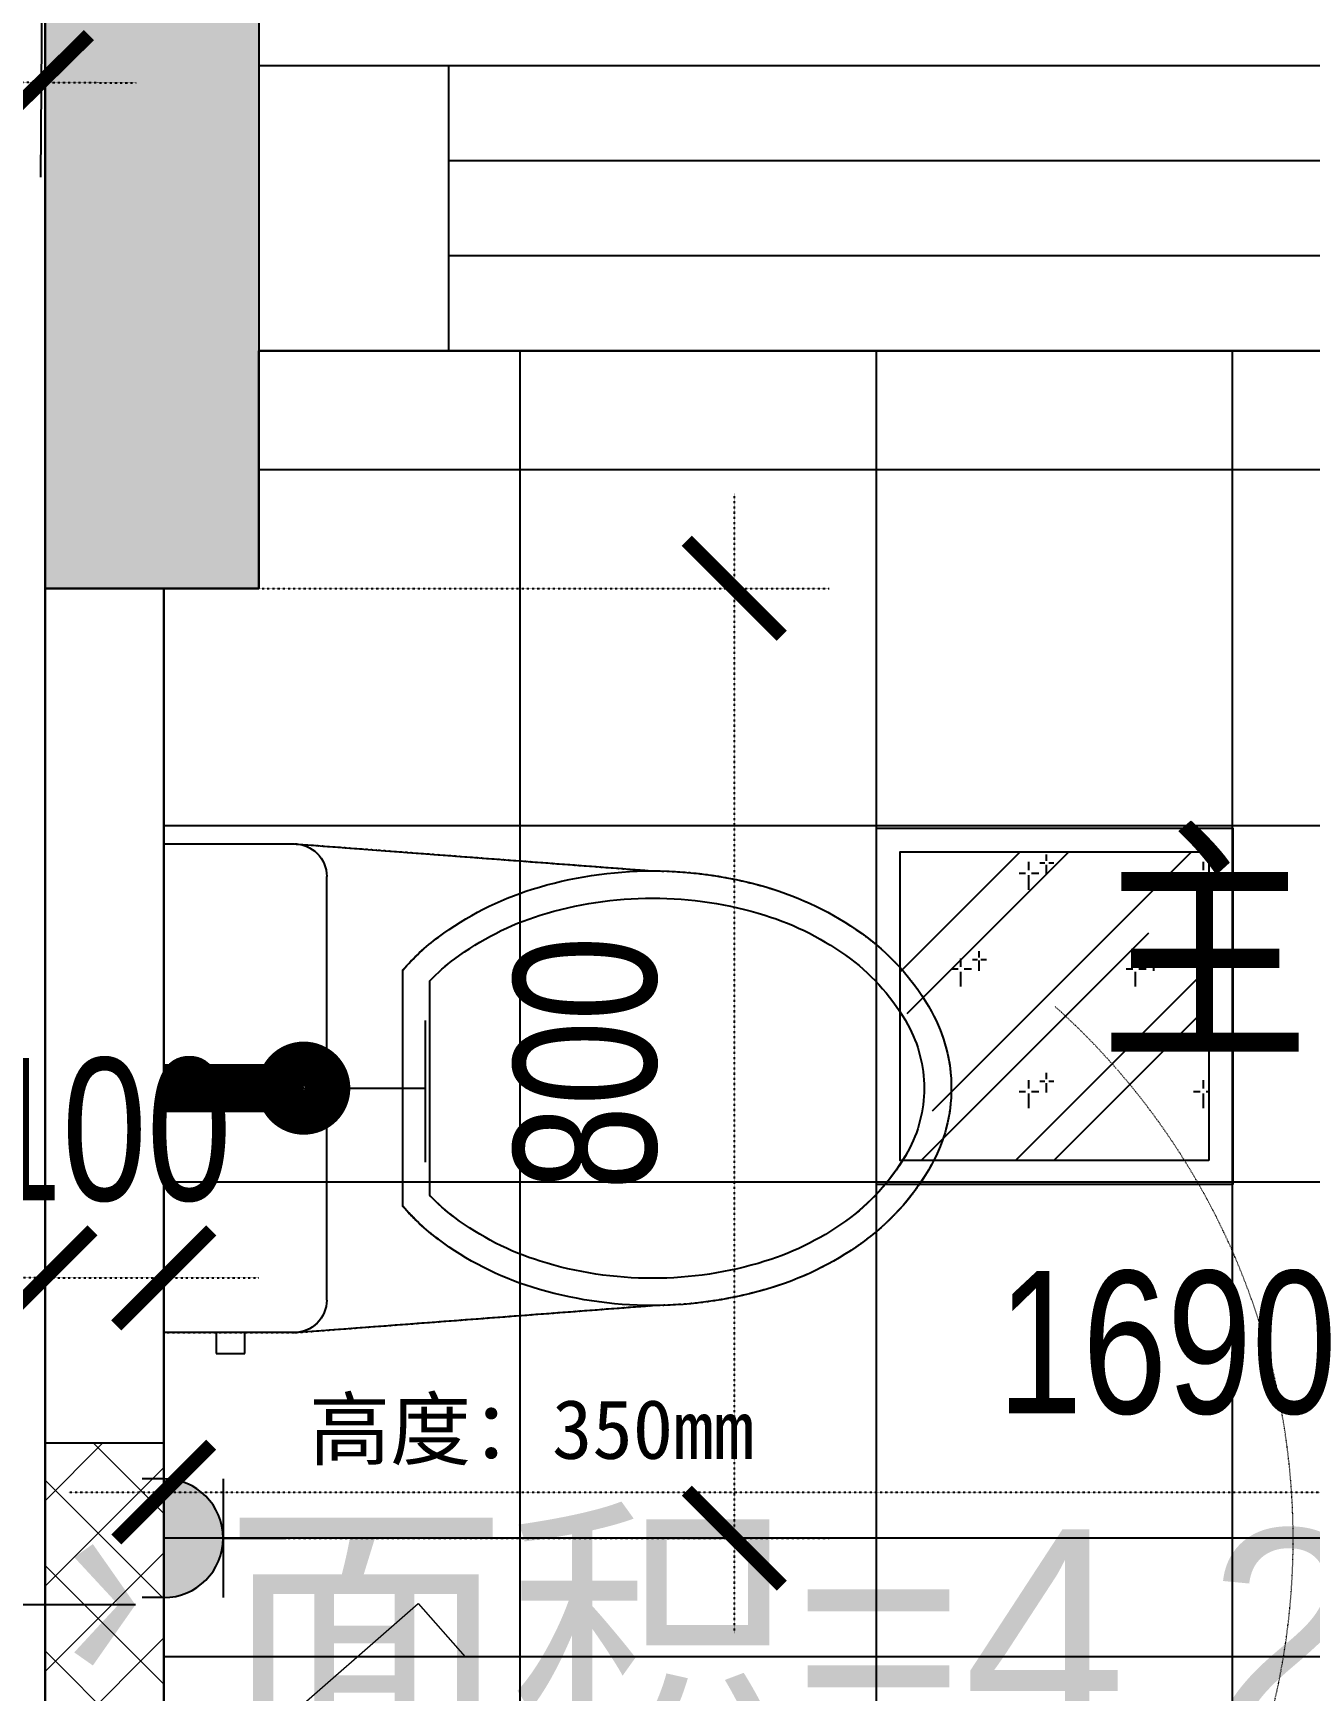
# Model space of a CAD drawing. Header units: millimetres. Extents: x -23568 to 99064, y -162914 to -58422.
# Drawn here: x 30837 to 31913, y -153875 to -152479 of the extents above; entities that cross this region are included whole.
import ezdxf

# ---------------------------------------------------------------- set-up
doc = ezdxf.new("R2010")
doc.units = ezdxf.units.MM
doc.header["$LTSCALE"] = 0.01
doc.linetypes.add('ACAD_ISO03W100', pattern=[30, 12, -18])
for name, color, linetype in [('09-天花灯具', 53, 'Continuous'), ('FC-【地面材质】', 250, 'Continuous'), ('FF-FURN【平面家具】', 51, 'Continuous'), ('FF-TEXT【平面文字】', 50, 'Continuous'), ('layer 1', 7, 'Continuous'), ('LG-【灯具】', 22, 'Continuous'), ('M-【门】', 63, 'Continuous'), ('RC-Dim【灯具尺寸】', 2, 'Continuous'), ('RC-FIN【天花造型】', 30, 'Continuous'), ('X▲【插座定位】', 30, 'Continuous'), ('布局图框', 1, 'Continuous'), ('水路图', 126, 'Continuous'), ('给排水', 251, 'Continuous')]:
    doc.layers.add(name, color=color, linetype=linetype)
for name, color, linetype, lineweight in [('FF-Dim【平面家具尺】', 44, 'Continuous', 0), ('Q◆【 新建墙体填充】', 51, 'Continuous', 0), ('RC-Dim【天花尺寸】', 44, 'Continuous', 0), ('X▲【平面开关】', 31, 'Continuous', 0)]:
    doc.layers.add(name, color=color, linetype=linetype, lineweight=lineweight)
doc.styles.add('-宋体', font='simfang.ttf', dxfattribs={"width": 0.8})
doc.styles.add('DIM_FONT', font='SIMPLEX.shx', dxfattribs={"width": 0.8})
doc.styles.get("Standard").update_dxf_attribs({"font": 'arial.ttf'})
doc.styles.add('宋体', font='')
doc.styles.add('尺寸', font='')
doc.styles.add('英文字体', font='stylu.ttf', dxfattribs={"width": 0.8})
doc.styles.get('宋体').set_extended_font_data('SimSun')
doc.styles.get('尺寸').set_extended_font_data('SimSun')
doc.dimstyles.new('t-60', dxfattribs={"dimscale": 80, "dimtxt": 2.3, "dimasz": 1, "dimexe": 1, "dimexo": 1, "dimgap": 0.5, "dimtad": 0, "dimdec": 0, "dimrnd": 5, "dimzin": 0, "dimdsep": 46, "dimtxsty": '英文字体', "dimblk": 'ARCHTICK', "dimcen": 0.09, "dimdle": 1, "dimclrd": 8, "dimclre": 8, "dimclrt": 2, "dimadec": 0, "dimazin": 0, "dimtfac": 1, "dimtdec": 0, "dimtix": 1, "dimtmove": 2, "dimatfit": 2, "dimldrblk": 'DOT', "dimfxl": 0, "dimtvp": 1, "dimtolj": 1, "dimtzin": 0, "dimarcsym": 0})
doc.dimstyles.new('尺寸标注1：60', dxfattribs={"dimscale": 60, "dimtxt": 2, "dimasz": 1, "dimexe": 2, "dimexo": 2, "dimgap": 0.6, "dimtad": 1, "dimdec": 0, "dimdsep": 46, "dimtxsty": '宋体', "dimblk": 'WS-cj', "dimcen": 1, "dimclrd": 44, "dimclre": 44, "dimclrt": 2, "dimadec": 0, "dimazin": 2, "dimtfac": 1, "dimtdec": 4, "dimtix": 1, "dimtmove": 2, "dimatfit": 3, "dimldrblk": 'CCD_Leader_Arrow', "dimfxl": 0, "dimtolj": 1, "dimarcsym": 0})
pattern_1 = [(0, (30947.48, -155246.16), (0, 300), []), (90, (30947.48, -155246.16), (-300, 2e-14), [])]

# ---------------------------------------------------------------- blocks, each defined once
blk = doc.blocks.new('A$C22154822')
at = {"color": 4, "linetype": 'ByBlock'}
for p, q in [((17.6, 553.5), (17.6, 663.3)), ((17.6, 663.3), (429.3, 663.3)), ((429.3, 663.3), (429.3, 553.5)), ((0, 619.2), (0, 595.1)), ((18, 619.2), (0, 619.2)), ((0, 595.1), (18, 595.1)), ((17.6, 553.5), (22.2, 492.9)), ((429.3, 553.5), (424, 483.9)), ((45, 526.1), (401.8, 526.1)), ((22.2, 492.9), (40.4, 251.6)), ((424, 483.9), (406.4, 251.6))]:
    blk.add_line(p, q, dxfattribs=at)
at = {"color": 8}
for p, q in [((124, 462), (322.8, 462)), ((132.9, 439.2), (313.9, 439.2))]:
    blk.add_line(p, q, dxfattribs=at)
at = {"color": 4, "linetype": 'ByBlock', "extrusion": (0, 0, -1)}
for centre, major_axis, start_param, end_param in [((45, 553.5), (-27.4, 0.2), 4.706406, 6.277203), ((401.8, 553.5), (27.4, 0.2), 0.005983, 1.576779), ((382.3, 251.6), (-341.9, 2.5), -0.308477, -0.007269), ((64.5, 251.6), (-341.9, 3.3), 3.131975, 3.433183), ((304.3, 227.4), (-260.2, 4.9), -0.662429, -0.320136), ((142.5, 227.4), (-260.1, 6), 3.419823, 3.762116), ((254.8, 190.3), (-198.3, 3), -1.081292, -0.658592), ((192, 190.3), (198.3, 3), 0.65867, 1.081369), ((223.4, 133.4), (133.4, 0.4), 1.573509, 2.078105), ((223.4, 133.4), (133.4, 0.1), 1.066958, 1.571554)]:
    blk.add_ellipse(centre, major_axis=major_axis, ratio=1, start_param=start_param, end_param=end_param, dxfattribs=at)
at = {"color": 8, "extrusion": (0, 0, -1)}
for centre, major_axis, start_param, end_param in [((254.8, 312.9), (198.1, 10.7), 3.839079, 4.046066), ((192, 312.9), (197.2, 21.7), -0.74098, -0.533994), ((254.8, 312.9), (-174.3, 20.3), 0.527456, 0.686642), ((192, 312.9), (-124.1, 124.1), 1.553507, 1.712693), ((304.3, 275.8), (260.2, 4.9), 3.461724, 3.804017), ((142.5, 275.8), (260.2, 2), -0.635748, -0.293455), ((304.3, 275.8), (237.2, 6.3), 3.469528, 3.811821), ((142.5, 275.8), (237.3, 1.1), -0.638722, -0.296429), ((382.3, 251.6), (341.9, 2.6), 3.149227, 3.450435), ((64.5, 251.6), (-341.9, 2.5), 2.832944, 3.134152), ((382.3, 251.6), (-319, 1.8), -0.005784, 0.295424), ((64.5, 251.6), (319, 1.9), -0.295265, 0.005943), ((382.3, 251.6), (-319, 4.5), -0.315162, -0.013954), ((64.5, 251.6), (-319, 1.8), 3.13598, 3.437188), ((304.3, 227.4), (-237.3, 5.6), -0.66714, -0.324846), ((142.5, 227.4), (-237.3, 1.4), 3.436732, 3.779025), ((254.8, 190.3), (-175.4, 3.3), -1.085202, -0.662502), ((192, 190.3), (175.5, 2.4), 0.657115, 1.079815), ((223.4, 133.4), (-110.5, 0.5), 4.707837, 5.212433), ((223.4, 133.4), (110.5, 0.5), 1.070753, 1.575349)]:
    blk.add_ellipse(centre, major_axis=major_axis, ratio=1, start_param=start_param, end_param=end_param, dxfattribs=at)
at = {"color": 4, "linetype": 'ByBlock', "style": 'DIM_FONT', "width": 0.8, "flags": 9}
for tag in ['XSIZE', 'YSIZE']:
    blk.add_attdef(tag, (17.6, 663.3), '', height=0.457, dxfattribs=at)
blk = doc.blocks.new('_ArchTick')
at = {"color": 0, "linetype": 'ByBlock', "const_width": 0.15}
blk.add_lwpolyline([(-0.5, -0.5), (0.5, 0.5)], dxfattribs=at)
blk = doc.blocks.new('*D549')
at = {"layer": 'Defpoints', "color": 0, "transparency": 16777216}
for p in [(30847.5, -153666.2), (30620.8, -153946.2), (30847.5, -153946.2)]:
    blk.add_point(p, dxfattribs=at)
at = {"layer": 'Q◆【 新建墙体填充】', "color": 8, "linetype": 'ACAD_ISO03W100', "lineweight": -2, "transparency": 16777216}
for p, q in [((30620.8, -153666.2), (30620.8, -153586.2)), ((30620.8, -153666.2), (30620.8, -153946.2)), ((30620.8, -153946.2), (30620.8, -154026.2))]:
    blk.add_line(p, q, dxfattribs=at)
at = {"layer": 'Q◆【 新建墙体填充】', "color": 8, "lineweight": -2, "transparency": 16777216}
for p, q in [((30767.5, -153666.2), (30540.8, -153666.2)), ((30767.5, -153946.2), (30540.8, -153946.2))]:
    blk.add_line(p, q, dxfattribs=at)
at = {"layer": 'Q◆【 新建墙体填充】', "color": 8, "lineweight": -2, "transparency": 16777216, "xscale": 80, "yscale": 80, "zscale": 80}
for p, rotation in [((30620.8, -153666.2), 270), ((30620.8, -153946.2), 90)]:
    blk.add_blockref('_ArchTick', p, dxfattribs=dict(at, rotation=rotation))
at = {"layer": 'Q◆【 新建墙体填充】', "color": 2, "transparency": 16777216, "insert": (30495.8, -153806.2), "char_height": 120, "attachment_point": 5, "rotation": 90, "style": '英文字体'}
blk.add_mtext('\\A1;280', dxfattribs=at)
blk = doc.blocks.new('_DOT')
at = {"color": 0, "linetype": 'ByBlock'}
blk.add_line((-0.5, 0), (-1, 0), dxfattribs=at)
at = {"color": 0, "linetype": 'ByBlock', "const_width": 0.5}
blk.add_lwpolyline([(-0.25, 0, 1), (0.25, 0, 1)], format="xyb", close=True, dxfattribs=at)
blk = doc.blocks.new('*D551')
at = {"layer": 'Defpoints', "color": 0, "transparency": 16777216}
for p in [(30620.8, -152946.2), (30847.5, -152946.2), (30847.5, -153666.2)]:
    blk.add_point(p, dxfattribs=at)
at = {"layer": 'Q◆【 新建墙体填充】', "color": 8, "linetype": 'ACAD_ISO03W100', "lineweight": -2, "transparency": 16777216}
blk.add_line((30620.8, -153746.2), (30620.8, -152866.2), dxfattribs=at)
at = {"layer": 'Q◆【 新建墙体填充】', "color": 8, "lineweight": -2, "transparency": 16777216}
for p, q in [((30767.5, -152946.2), (30540.8, -152946.2)), ((30767.5, -153666.2), (30540.8, -153666.2))]:
    blk.add_line(p, q, dxfattribs=at)
at = {"layer": 'Q◆【 新建墙体填充】', "color": 8, "lineweight": -2, "transparency": 16777216, "xscale": 80, "yscale": 80, "zscale": 80}
for p, rotation in [((30620.8, -152946.2), 90), ((30620.8, -153666.2), 270)]:
    blk.add_blockref('_ArchTick', p, dxfattribs=dict(at, rotation=rotation))
at = {"layer": 'Q◆【 新建墙体填充】', "color": 2, "transparency": 16777216, "insert": (30491.3, -153306.2), "char_height": 120, "attachment_point": 5, "rotation": 90, "style": '英文字体'}
blk.add_mtext('\\A1;720', dxfattribs=at)
blk = doc.blocks.new('*D552')
at = {"layer": 'Defpoints', "color": 0, "transparency": 16777216}
for p in [(30947.5, -153526.9), (30847.5, -153666.2), (30947.5, -153666.2)]:
    blk.add_point(p, dxfattribs=at)
at = {"layer": 'Q◆【 新建墙体填充】', "color": 8, "lineweight": -2, "transparency": 16777216}
for p, q in [((30847.5, -153586.2), (30847.5, -153446.9)), ((30947.5, -153586.2), (30947.5, -153446.9))]:
    blk.add_line(p, q, dxfattribs=at)
at = {"layer": 'Q◆【 新建墙体填充】', "color": 8, "linetype": 'ACAD_ISO03W100', "lineweight": -2, "transparency": 16777216}
for p, q in [((30847.5, -153526.9), (30767.5, -153526.9)), ((30847.5, -153526.9), (30947.5, -153526.9)), ((30947.5, -153526.9), (31027.5, -153526.9))]:
    blk.add_line(p, q, dxfattribs=at)
at = {"layer": 'Q◆【 新建墙体填充】', "color": 8, "lineweight": -2, "transparency": 16777216, "xscale": 80, "yscale": 80, "zscale": 80}
blk.add_blockref('_ArchTick', (30847.5, -153526.9), dxfattribs=at)
at = {"layer": 'Q◆【 新建墙体填充】', "color": 8, "lineweight": -2, "transparency": 16777216, "xscale": 80, "yscale": 80, "zscale": 80, "rotation": 180}
blk.add_blockref('_ArchTick', (30947.5, -153526.9), dxfattribs=at)
at = {"layer": 'Q◆【 新建墙体填充】', "color": 2, "transparency": 16777216, "insert": (30897.5, -153402.6), "char_height": 120, "attachment_point": 5, "style": '英文字体'}
blk.add_mtext('\\A1;100', dxfattribs=at)
blk = doc.blocks.new('CCD_Leader_Arrow')
at = {"color": 50, "linetype": 'ByBlock'}
blk.add_line((0, 0), (-1, 0), dxfattribs=at)
for points in [[(-0.859, 0.668), (-0.597, 0.852), (-0.24, 0), (0, 0)], [(-0.859, -0.668), (-0.597, -0.852), (-0.24, 0), (0, 0)]]:
    blk.add_solid(points, dxfattribs=at)
blk = doc.blocks.new('WS-cj')
blk.add_hatch(color=2).paths.add_polyline_path([(0.588, 0.818), (-0.818, -0.588), (-0.588, -0.818), (0.818, 0.588)])
at = {"color": 2, "linetype": 'ByBlock', "lineweight": 0}
for p, q in [((-1.1, 0), (0, 0)), ((0, 0), (1.1, 0))]:
    blk.add_line(p, q, dxfattribs=at)
at = {"color": 2}
blk.add_lwpolyline([(0.588, 0.818), (-0.818, -0.588), (-0.588, -0.818), (0.818, 0.588)], close=True, dxfattribs=at)
blk = doc.blocks.new('*D599')
at = {"layer": 'Defpoints', "color": 0, "transparency": 16777216}
for p in [(32637.5, -153707.4), (30947.5, -153846.2), (32637.5, -153846.2)]:
    blk.add_point(p, dxfattribs=at)
at = {"layer": 'FF-Dim【平面家具尺】', "color": 8, "lineweight": -2, "transparency": 16777216}
for p, q in [((30947.5, -153766.2), (30947.5, -153627.4)), ((32637.5, -153766.2), (32637.5, -153627.4))]:
    blk.add_line(p, q, dxfattribs=at)
at = {"layer": 'FF-Dim【平面家具尺】', "color": 8, "linetype": 'ACAD_ISO03W100', "lineweight": -2, "transparency": 16777216}
blk.add_line((30867.5, -153707.4), (32717.5, -153707.4), dxfattribs=at)
at = {"layer": 'FF-Dim【平面家具尺】', "color": 8, "lineweight": -2, "transparency": 16777216, "xscale": 80, "yscale": 80, "zscale": 80, "rotation": 180}
blk.add_blockref('_ArchTick', (30947.5, -153707.4), dxfattribs=at)
at = {"layer": 'FF-Dim【平面家具尺】', "color": 8, "lineweight": -2, "transparency": 16777216, "xscale": 80, "yscale": 80, "zscale": 80}
blk.add_blockref('_ArchTick', (32637.5, -153707.4), dxfattribs=at)
at = {"layer": 'FF-Dim【平面家具尺】', "color": 2, "transparency": 16777216, "insert": (31792.5, -153582), "char_height": 120, "attachment_point": 5, "style": '英文字体'}
blk.add_mtext('\\A1;1690', dxfattribs=at)
blk = doc.blocks.new('ADFADAW')
at = {"layer": 'Defpoints'}
h = blk.add_hatch(color=251, dxfattribs=at)
h.dxf.hatch_style = 1
h.paths.add_polyline_path([(22067.5, -166462.6), (21407.5, -166462.6), (21407.5, -171702.6), (21627.5, -171702.6), (21697.5, -171702.6), (21697.5, -167912.6), (22067.5, -167912.6)])
h.paths.add_polyline_path([(27427.5, -167912.6), (27687.5, -167912.6), (27687.5, -170562.6), (28037.5, -170562.6), (28037.5, -167312.6), (28037.5, -166702.6), (27427.5, -166702.6)])
h.paths.add_polyline_path([(30847.5, -167312.6), (30847.5, -169162.6), (31027.5, -169162.6), (31027.5, -166462.6), (30447.5, -166462.6), (30447.5, -166702.6), (30447.5, -167312.6)])
h.paths.add_polyline_path([(32877.5, -171702.6), (32877.5, -168722.6), (32477.5, -168722.6), (32477.5, -168962.6), (32637.5, -168962.6), (32637.5, -171462.6), (29557.5, -171462.6), (29557.5, -174282.6), (29797.5, -174282.6), (29797.5, -171702.6)])
h.paths.add_polyline_path([(28037.5, -172742.6), (27687.5, -172742.6), (27687.5, -175132.6), (28037.5, -175132.6)])
h.paths.add_polyline_path([(19547.5, -175182.6), (20787.5, -175182.6), (20787.5, -174942.6), (19787.5, -174942.6), (19787.5, -171702.6), (19787.5, -171462.6), (19547.5, -171462.6)])
at = {"layer": 'Defpoints', "color": 251}
for p, q in [((31027.5, -166462.6), (31027.5, -169162.6)), ((30847.5, -169162.6), (30847.5, -167312.6)), ((31187.5, -168722.6), (31027.5, -168722.6)), ((32477.5, -168722.6), (31187.5, -168722.6)), ((31187.5, -168962.6), (31187.5, -168722.6)), ((32477.5, -168802.6), (31187.5, -168802.6)), ((32477.5, -168882.6), (31187.5, -168882.6)), ((31187.5, -168962.6), (31027.5, -168962.6)), ((32477.5, -168962.6), (31187.5, -168962.6)), ((31027.5, -169162.6), (30847.5, -169162.6)), ((30847.5, -169162.6), (30947.5, -169162.6)), ((30847.5, -170162.6), (30847.5, -169162.6)), ((30947.5, -169162.6), (30947.5, -170162.6)), ((31148.8, -169683), (31148.8, -169484.2)), ((31171.6, -169674.1), (31171.6, -169493.1)), ((30947.5, -169882.6), (30847.5, -169882.6)), ((32637.5, -170062.6), (30947.5, -170062.6))]:
    blk.add_line(p, q, dxfattribs=at)
at = {"layer": 'Defpoints', "color": 251, "linetype": 'ByBlock'}
for p, q in [((30947.5, -169377.7), (31057.3, -169377.7)), ((30947.5, -169789.4), (30947.5, -169377.7)), ((31057.3, -169377.7), (31126.9, -169383)), ((31126.9, -169383), (31359.2, -169400.6)), ((31084.7, -169762), (31084.7, -169405.2)), ((31117.9, -169784.8), (31359.2, -169766.5)), ((30991.6, -169788.9), (30991.6, -169807)), ((31015.7, -169807), (31015.7, -169788.9)), ((31057.3, -169789.4), (31117.9, -169784.8)), ((31057.3, -169789.4), (30947.5, -169789.4)), ((30991.6, -169807), (31015.7, -169807))]:
    blk.add_line(p, q, dxfattribs=at)
at = {"layer": 'Defpoints', "color": 251, "linetype": 'ByBlock', "extrusion": (0, 0, -1)}
for centre, major_axis, start_param, end_param in [((31057.3, -169405.2), (-0.2, 27.4), 0.005983, 1.576779), ((31359.2, -169742.5), (-3.3, -341.9), 3.131975, 3.433183), ((31383.4, -169664.5), (-6, -260.1), 3.419823, 3.762116), ((31420.5, -169615), (-3, 198.3), 0.65867, 1.081369), ((31477.4, -169583.6), (-0.1, 133.4), 1.066958, 1.571554), ((31477.4, -169583.6), (-0.4, 133.4), 1.573509, 2.078105), ((31420.5, -169552.1), (-3, -198.3), -1.081292, -0.658592), ((31383.4, -169502.7), (-4.9, -260.2), -0.662429, -0.320136), ((31359.2, -169424.7), (-2.5, -341.9), -0.308477, -0.007269), ((31057.3, -169762), (-0.2, -27.4), 4.706406, 6.277203)]:
    blk.add_ellipse(centre, major_axis=major_axis, ratio=1, start_param=start_param, end_param=end_param, dxfattribs=at)
at = {"layer": 'Defpoints', "color": 251, "extrusion": (0, 0, -1)}
for centre, major_axis, start_param, end_param in [((31359.2, -169742.5), (-2.5, -341.9), 2.832944, 3.134152), ((31335, -169664.5), (-2, 260.2), -0.635748, -0.293455), ((31359.2, -169742.5), (-1.9, 319), -0.295265, 0.005943), ((31359.2, -169742.5), (-1.8, -319), 3.13598, 3.437188), ((31335, -169664.5), (-1.1, 237.3), -0.638722, -0.296429), ((31383.4, -169664.5), (-1.4, -237.3), 3.436732, 3.779025), ((31297.8, -169615), (-21.7, 197.2), -0.74098, -0.533994), ((31297.8, -169615), (-124.1, -124.1), 1.553507, 1.712693), ((31420.5, -169615), (-2.4, 175.5), 0.657115, 1.079815), ((31477.4, -169583.6), (-0.5, 110.5), 1.070753, 1.575349), ((31477.4, -169583.6), (-0.5, -110.5), 4.707837, 5.212433), ((31420.5, -169552.1), (-3.3, -175.4), -1.085202, -0.662502), ((31297.8, -169552.1), (-20.3, -174.3), 0.527456, 0.686642), ((31297.8, -169552.1), (-10.7, 198.1), 3.839079, 4.046066), ((31335, -169502.7), (-6.3, 237.2), 3.469528, 3.811821), ((31383.4, -169502.7), (-5.6, -237.3), -0.66714, -0.324846), ((31335, -169502.7), (-4.9, 260.2), 3.461724, 3.804017), ((31359.2, -169424.7), (-1.8, -319), -0.005784, 0.295424), ((31359.2, -169424.7), (-4.5, -319), -0.315162, -0.013954), ((31359.2, -169424.7), (-2.6, 341.9), 3.149227, 3.450435)]:
    blk.add_ellipse(centre, major_axis=major_axis, ratio=1, start_param=start_param, end_param=end_param, dxfattribs=at)
at = {"layer": 'Defpoints', "color": 251, "linetype": 'ByBlock', "style": 'DIM_FONT', "width": 0.8, "flags": 9}
for tag, p, rotation in [('XSIZE', (30947.5, -169789.4), 90), ('YSIZE', (30947.5, -169789.4), 90), ('XSIZE', (28643.3, -174042.6), 180), ('YSIZE', (28643.3, -174042.6), 180)]:
    blk.add_attdef(tag, p, '', height=0.457, rotation=rotation, dxfattribs=at)
blk = doc.blocks.new('快定义04049270')
h = blk.add_hatch()
h.set_pattern_fill('AR-RROOF', color=250, scale=5.990295, angle=45, double=1)
h.set_pattern_definition([(45, (-45042.7, 216572.76), (129.10652, 344.28405), [2282.3024, -304.307, 760.7675, -152.1535]), (45, (-44953.4, 216769.65), (-250.68182, 35.5043), [456.4605, -50.21065, 912.92095, -114.1151]), (45, (-45080.35, 216718), (487.37711, 631.546054), [1217.22793, -213.0149, 608.61397, -152.1535])])
h.paths.add_polyline_path([(280, 280), (20, 280), (20, 152.8, -0.043804), (40.7, 116.5, -0.230648), (32.4, 20), (280, 20)])
h = blk.add_hatch()
h.set_pattern_fill('镜面闪光', color=250, scale=73.539105, style=0, double=1, pattern_type=2)
h.set_pattern_definition([(90, (-44936.94, 216725.96), (-147.07821, 9e-15), [5.25279, -178.59497]), (90, (-44936.94, 216714.58), (-147.07821, 9e-15), [7.87919, -175.96857]), (0, (-44934.84, 216724.21), (0, 183.84776), [4.20223, -142.87597]), (0, (-44942.54, 216724.21), (0, 183.84776), [4.20223, -142.87597]), (90, (-44951.65, 216718.09), (-147.07821, 9e-15), [7.00372, -176.84404]), (90, (-44951.65, 216701.45), (-147.07821, 9e-15), [12.25652, -171.59124]), (0, (-44949.55, 216715.46), (0, 183.84776), [6.30335, -140.77486]), (0, (-44960.05, 216715.46), (0, 183.84776), [5.60298, -141.47523]), (90, (-44993.67, 216644.55), (-147.07821, 9e-15), [5.25279, -178.59497]), (90, (-44993.67, 216633.16), (-147.07821, 9e-15), [8.75466, -175.0931]), (0, (-44992.27, 216642.8), (0, 183.84776), [4.90261, -142.1756]), (0, (-44999.27, 216642.8), (0, 183.84776), [4.20223, -142.87597]), (90, (-45009.08, 216636.67), (-147.07821, 9e-15), [7.00372, -176.84404]), (90, (-45009.08, 216620.03), (-147.07821, 9e-15), [12.25652, -171.59124]), (0, (-45006.28, 216634.92), (0, 183.84776), [6.30335, -140.77486]), (0, (-45016.78, 216634.92), (0, 183.84776), [5.60298, -141.47523])])
h.paths.add_polyline_path([(280, 280), (20, 280), (20, 152.8, -0.043804), (40.7, 116.5, -0.230648), (32.4, 20), (280, 20)])
at = {"color": 1}
blk.add_lwpolyline([(280, 20), (20, 20), (20, 280), (280, 280)], close=True, dxfattribs=at)
at = {"layer": 'LG-【灯具】', "color": 30}
blk.add_lwpolyline([(300, 0), (0, 0), (0, 300), (300, 300)], close=True, dxfattribs=at)
blk = doc.blocks.new('*D643')
at = {"layer": 'Defpoints', "color": 0, "lineweight": 100, "transparency": 16777216}
for p in [(30847.5, -152426.3), (29437.5, -152876.2), (30847.5, -152876.2)]:
    blk.add_point(p, dxfattribs=at)
at = {"layer": 'RC-Dim【灯具尺寸】', "color": 8, "lineweight": -2, "transparency": 16777216}
for p, q in [((29437.5, -152796.2), (29437.5, -152346.3)), ((30847.5, -152796.2), (30847.5, -152346.3))]:
    blk.add_line(p, q, dxfattribs=at)
at = {"layer": 'RC-Dim【灯具尺寸】', "color": 8, "linetype": 'ACAD_ISO03W100', "lineweight": -2, "transparency": 16777216}
blk.add_line((29357.5, -152426.3), (30927.5, -152426.3), dxfattribs=at)
at = {"layer": 'RC-Dim【灯具尺寸】', "color": 8, "lineweight": -2, "transparency": 16777216, "xscale": 80, "yscale": 80, "zscale": 80, "rotation": 180}
blk.add_blockref('_ArchTick', (29437.5, -152426.3), dxfattribs=at)
at = {"layer": 'RC-Dim【灯具尺寸】', "color": 8, "lineweight": -2, "transparency": 16777216, "xscale": 80, "yscale": 80, "zscale": 80}
blk.add_blockref('_ArchTick', (30847.5, -152426.3), dxfattribs=at)
at = {"layer": 'RC-Dim【灯具尺寸】', "color": 2, "transparency": 16777216, "insert": (30142.5, -152300.1), "char_height": 120, "attachment_point": 5, "style": '英文字体'}
blk.add_mtext('\\A1;1410', dxfattribs=at)
blk = doc.blocks.new('*D656')
at = {"layer": 'Defpoints', "color": 0, "lineweight": 100, "transparency": 16777216}
for p in [(30697.5, -152020.2), (30847.5, -152021.2), (30844.2, -152520)]:
    blk.add_point(p, dxfattribs=at)
at = {"layer": 'RC-Dim【天花尺寸】', "color": 8, "lineweight": -2, "transparency": 16777216}
for p, q in [((30697, -152100.2), (30693.7, -152599)), ((30847, -152101.2), (30843.7, -152600))]:
    blk.add_line(p, q, dxfattribs=at)
at = {"layer": 'RC-Dim【天花尺寸】', "color": 8, "linetype": 'ACAD_ISO03W100', "lineweight": -2, "transparency": 16777216}
for p, q in [((30694.2, -152519), (30614.2, -152518.5)), ((30694.2, -152519), (30844.2, -152520)), ((30844.2, -152520), (30924.2, -152520.5))]:
    blk.add_line(p, q, dxfattribs=at)
at = {"layer": 'RC-Dim【天花尺寸】', "color": 8, "lineweight": -2, "transparency": 16777216, "xscale": 80, "yscale": 80, "zscale": 80}
for p, rotation in [((30694.2, -152519), 359.6257203660751), ((30844.2, -152520), 179.6257203660751)]:
    blk.add_blockref('_ArchTick', p, dxfattribs=dict(at, rotation=rotation))
at = {"layer": 'RC-Dim【天花尺寸】', "color": 2, "transparency": 16777216, "insert": (30770, -152393.4), "char_height": 120, "attachment_point": 5, "rotation": 359.6257, "style": '英文字体'}
blk.add_mtext('\\A1;150', dxfattribs=at)
blk = doc.blocks.new('*U159')
blk.add_hatch(color=0).paths.add_polyline_path([(-0.6, 0, 1), (0.6, 0, 1)])
for p, q in [((0, 0), (2.121, 2.121)), ((2.121, 2.121), (2.687, 1.556))]:
    blk.add_line(p, q)
blk.add_circle((0, 0), 0.6)
blk = doc.blocks.new('A$C0D393392')
blk.add_hatch(color=0).paths.add_polyline_path([(148, 27.1, 1), (0, 27.1)])
for p, q in [((74, 101.1), (74, 179.5)), ((0, 101.1), (148, 101.1)), ((0, 27.1), (148, 27.1)), ((0, 27.1), (0, 0)), ((148, 27.1), (148, 0))]:
    blk.add_line(p, q)
blk.add_arc((74, 27.1), 74, 0, 180)
blk = doc.blocks.new('jjjjj')
at = {"layer": '水路图', "color": 3, "ltscale": 0.5}
for p, q in [((-38677.7, -531850.4), (-38836.8, -531850.4)), ((-38760.9, -531987.3), (-38760.9, -531850.4)), ((-38760.9, -531987.3), (-38760.9, -532144.6))]:
    blk.add_line(p, q, dxfattribs=at)
at = {"layer": '水路图', "color": 3, "ltscale": 0.5, "const_width": 54}
blk.add_lwpolyline([(-38735.6, -531987.3, 1), (-38786.2, -531987.3, 1)], format="xyb", close=True, dxfattribs=at)
blk.add_lwpolyline([(-38760.9, -531987.3), (-38760.9, -532144.6)], dxfattribs=at)
at = {"layer": '水路图', "color": 3, "ltscale": 0.5}
for start, end in [(360, 180), (180, 360)]:
    blk.add_arc((-38760.9, -531987.3), 25.3, start, end, dxfattribs=at)
blk = doc.blocks.new('SAEFSEFSF')
at = {"layer": 'layer 1'}
h = blk.add_hatch(color=251, dxfattribs=at)
h.dxf.hatch_style = 1
h.paths.add_polyline_path([(22067.5, -166651.7), (21407.5, -166651.7), (21407.5, -171891.7), (21627.5, -171891.7), (21697.5, -171891.7), (21697.5, -168101.7), (22067.5, -168101.7)])
h.paths.add_polyline_path([(27427.5, -168101.7), (27687.5, -168101.7), (27687.5, -170751.7), (28037.5, -170751.7), (28037.5, -167501.7), (28037.5, -166891.7), (27427.5, -166891.7)])
h.paths.add_polyline_path([(30847.5, -167501.7), (30847.5, -169351.7), (31027.5, -169351.7), (31027.5, -166651.7), (30447.5, -166651.7), (30447.5, -166891.7), (30447.5, -167501.7)])
h.paths.add_polyline_path([(32877.5, -171891.7), (32877.5, -168911.7), (32477.5, -168911.7), (32477.5, -169151.7), (32637.5, -169151.7), (32637.5, -171651.7), (29557.5, -171651.7), (29557.5, -174471.7), (29797.5, -174471.7), (29797.5, -171891.7)])
h.paths.add_polyline_path([(28037.5, -172931.7), (27687.5, -172931.7), (27687.5, -175321.7), (28037.5, -175321.7)])
h.paths.add_polyline_path([(19547.5, -175371.7), (20787.5, -175371.7), (20787.5, -175131.7), (19787.5, -175131.7), (19787.5, -171891.7), (19787.5, -171651.7), (19547.5, -171651.7)])
at = {"layer": 'layer 1', "color": 251}
for p, q in [((31027.5, -166651.7), (31027.5, -169351.7)), ((30847.5, -169351.7), (30847.5, -167501.7)), ((31187.5, -168911.7), (31027.5, -168911.7)), ((32477.5, -168911.7), (31187.5, -168911.7)), ((31187.5, -169151.7), (31187.5, -168911.7)), ((32477.5, -168991.7), (31187.5, -168991.7)), ((32477.5, -169071.7), (31187.5, -169071.7)), ((31187.5, -169151.7), (31027.5, -169151.7)), ((32477.5, -169151.7), (31187.5, -169151.7)), ((31027.5, -169351.7), (30847.5, -169351.7)), ((30847.5, -169351.7), (30947.5, -169351.7)), ((30847.5, -170351.7), (30847.5, -169351.7)), ((30947.5, -169351.7), (30947.5, -170351.7)), ((31148.8, -169872.1), (31148.8, -169673.3)), ((31171.6, -169863.2), (31171.6, -169682.2)), ((30947.5, -170071.7), (30847.5, -170071.7)), ((32637.5, -170251.7), (30947.5, -170251.7))]:
    blk.add_line(p, q, dxfattribs=at)
at = {"layer": 'layer 1', "color": 251, "linetype": 'ByBlock'}
for p, q in [((30947.5, -169566.9), (31057.3, -169566.9)), ((30947.5, -169978.6), (30947.5, -169566.9)), ((31057.3, -169566.9), (31126.9, -169572.1)), ((31126.9, -169572.1), (31359.2, -169589.7)), ((31084.7, -169951.1), (31084.7, -169594.3)), ((31117.9, -169974), (31359.2, -169955.7)), ((31057.3, -169978.6), (30947.5, -169978.6)), ((30991.6, -169978.1), (30991.6, -169996.1)), ((31015.7, -169996.1), (31015.7, -169978.1)), ((31057.3, -169978.6), (31117.9, -169974)), ((30991.6, -169996.1), (31015.7, -169996.1))]:
    blk.add_line(p, q, dxfattribs=at)
at = {"layer": 'layer 1', "color": 251, "linetype": 'ByBlock', "extrusion": (0, 0, -1)}
for centre, major_axis, start_param, end_param in [((31057.3, -169594.3), (-0.2, 27.4), 0.005983, 1.576779), ((31359.2, -169931.6), (-3.3, -341.9), 3.131975, 3.433183), ((31383.4, -169853.6), (-6, -260.1), 3.419823, 3.762116), ((31420.5, -169804.1), (-3, 198.3), 0.65867, 1.081369), ((31477.4, -169772.7), (-0.1, 133.4), 1.066958, 1.571554), ((31477.4, -169772.7), (-0.4, 133.4), 1.573509, 2.078105), ((31420.5, -169741.3), (-3, -198.3), -1.081292, -0.658592), ((31383.4, -169691.8), (-4.9, -260.2), -0.662429, -0.320136), ((31359.2, -169613.8), (-2.5, -341.9), -0.308477, -0.007269), ((31057.3, -169951.1), (-0.2, -27.4), 4.706406, 6.277203)]:
    blk.add_ellipse(centre, major_axis=major_axis, ratio=1, start_param=start_param, end_param=end_param, dxfattribs=at)
at = {"layer": 'layer 1', "color": 251, "extrusion": (0, 0, -1)}
for centre, major_axis, start_param, end_param in [((31359.2, -169931.6), (-2.5, -341.9), 2.832944, 3.134152), ((31335, -169853.6), (-2, 260.2), -0.635748, -0.293455), ((31359.2, -169931.6), (-1.9, 319), -0.295265, 0.005943), ((31359.2, -169931.6), (-1.8, -319), 3.13598, 3.437188), ((31335, -169853.6), (-1.1, 237.3), -0.638722, -0.296429), ((31383.4, -169853.6), (-1.4, -237.3), 3.436732, 3.779025), ((31297.8, -169804.1), (-21.7, 197.2), -0.74098, -0.533994), ((31297.8, -169804.1), (-124.1, -124.1), 1.553507, 1.712693), ((31420.5, -169804.1), (-2.4, 175.5), 0.657115, 1.079815), ((31477.4, -169772.7), (-0.5, 110.5), 1.070753, 1.575349), ((31477.4, -169772.7), (-0.5, -110.5), 4.707837, 5.212433), ((31420.5, -169741.3), (-3.3, -175.4), -1.085202, -0.662502), ((31297.8, -169741.3), (-10.7, 198.1), 3.839079, 4.046066), ((31297.8, -169741.3), (-20.3, -174.3), 0.527456, 0.686642), ((31335, -169691.8), (-6.3, 237.2), 3.469528, 3.811821), ((31383.4, -169691.8), (-5.6, -237.3), -0.66714, -0.324846), ((31335, -169691.8), (-4.9, 260.2), 3.461724, 3.804017), ((31359.2, -169613.8), (-1.8, -319), -0.005784, 0.295424), ((31359.2, -169613.8), (-4.5, -319), -0.315162, -0.013954), ((31359.2, -169613.8), (-2.6, 341.9), 3.149227, 3.450435)]:
    blk.add_ellipse(centre, major_axis=major_axis, ratio=1, start_param=start_param, end_param=end_param, dxfattribs=at)
at = {"layer": 'layer 1', "color": 251, "linetype": 'ByBlock', "style": 'DIM_FONT', "width": 0.8, "flags": 9}
for tag, p, rotation in [('XSIZE', (30947.5, -169978.6), 90), ('YSIZE', (30947.5, -169978.6), 90), ('XSIZE', (28643.3, -174231.7), 180), ('YSIZE', (28643.3, -174231.7), 180)]:
    blk.add_attdef(tag, p, '', height=0.457, rotation=rotation, dxfattribs=at)
blk = doc.blocks.new('*D723')
at = {"layer": 'Defpoints', "color": 0, "linetype": 'ACAD_ISO03W100', "lineweight": 100, "transparency": 16777216}
for p in [(30947.5, -152946.2), (30947.5, -153746.2), (31428, -153746.2)]:
    blk.add_point(p, dxfattribs=at)
at = {"layer": 'X▲【插座定位】', "color": 8, "linetype": 'ACAD_ISO03W100', "lineweight": -2, "transparency": 16777216}
for p, q in [((31428, -152866.2), (31428, -153826.2)), ((31028, -152946.2), (31508, -152946.2)), ((31028, -153746.2), (31508, -153746.2))]:
    blk.add_line(p, q, dxfattribs=at)
at = {"layer": 'X▲【插座定位】', "color": 8, "linetype": 'ACAD_ISO03W100', "lineweight": -2, "transparency": 16777216, "xscale": 80, "yscale": 80, "zscale": 80}
for p, rotation in [((31428, -152946.2), 90), ((31428, -153746.2), 270)]:
    blk.add_blockref('_ArchTick', p, dxfattribs=dict(at, rotation=rotation))
at = {"layer": 'X▲【插座定位】', "color": 2, "linetype": 'ACAD_ISO03W100', "lineweight": 100, "transparency": 16777216, "insert": (31303, -153346.2), "char_height": 120, "attachment_point": 5, "rotation": 90, "style": '英文字体'}
blk.add_mtext('\\A1;800', dxfattribs=at)

msp = doc.modelspace()

# ---------------------------------------------------------------- hatches: boundary and pattern name
h = msp.add_hatch(color=8)
h.dxf.hatch_style = 1
h.paths.add_polyline_path([(22067.5, -150246.2), (21407.5, -150246.2), (21407.5, -155486.2), (21627.5, -155486.2), (21697.5, -155486.2), (21697.5, -151696.2), (22067.5, -151696.2)])
h.paths.add_polyline_path([(27427.5, -151696.2), (27687.5, -151696.2), (27687.5, -154346.2), (28037.5, -154346.2), (28037.5, -151096.2), (28037.5, -150486.2), (27427.5, -150486.2)])
h.paths.add_polyline_path([(30847.5, -151096.2), (30847.5, -152946.2), (31027.5, -152946.2), (31027.5, -150246.2), (30447.5, -150246.2), (30447.5, -150486.2), (30447.5, -151096.2)])
h.paths.add_polyline_path([(32877.5, -155486.2), (32877.5, -152506.2), (32477.5, -152506.2), (32477.5, -152746.2), (32637.5, -152746.2), (32637.5, -155246.2), (29557.5, -155246.2), (29557.5, -158066.2), (29797.5, -158066.2), (29797.5, -155486.2)])
h.paths.add_polyline_path([(28037.5, -156526.2), (27687.5, -156526.2), (27687.5, -158916.2), (28037.5, -158916.2)])
h.paths.add_polyline_path([(19547.5, -158966.2), (20787.5, -158966.2), (20787.5, -158726.2), (19787.5, -158726.2), (19787.5, -155486.2), (19787.5, -155246.2), (19547.5, -155246.2)])
at = {"layer": 'FC-【地面材质】'}
h = msp.add_hatch(dxfattribs=at)
h.set_pattern_fill('_USER', color=8, scale=300, double=1, pattern_type=0)
h.set_pattern_definition(pattern_1)
h.paths.add_polyline_path([(32637.5, -152746.2), (32477.5, -152746.2), (31187.5, -152746.2), (31027.5, -152746.2), (31027.5, -152946.2), (30947.5, -152946.2), (30947.5, -153946.2), (30947.5, -154646.2), (30947.5, -155246.2), (32637.5, -155246.2)])
at = {"layer": 'Q◆【 新建墙体填充】'}
h = msp.add_hatch(dxfattribs=at)
h.set_pattern_fill('ANSI37', color=51, scale=16, style=0)
h.paths.add_polyline_path([(30947.5, -153666.2), (30847.5, -153666.2), (30847.5, -153946.2), (30947.5, -153946.2)])
at = {"layer": 'RC-FIN【天花造型】'}
h = msp.add_hatch(dxfattribs=at)
h.set_pattern_fill('_USER', color=251, scale=300, double=1, pattern_type=0)
h.set_pattern_definition(pattern_1)
h.paths.add_polyline_path([(32637.5, -152746.2), (31027.5, -152746.2), (31027.5, -152946.2), (30947.5, -152946.2), (30947.5, -155246.2), (32637.5, -155246.2)])

# ---------------------------------------------------------------- linework, layer by layer
for p, q in [((31027.5, -150246.2), (31027.5, -152946.2)), ((30847.5, -152946.2), (30847.5, -151096.2)), ((31187.5, -152506.2), (31027.5, -152506.2)), ((31187.5, -152746.2), (31187.5, -152506.2)), ((31187.5, -152746.2), (31027.5, -152746.2)), ((31027.5, -152946.2), (30847.5, -152946.2)), ((30947.5, -153666.2), (30847.5, -153666.2))]:
    msp.add_line(p, q)
at = {"color": 215}
for p, q in [((32477.5, -152506.2), (31187.5, -152506.2)), ((32477.5, -152746.2), (31187.5, -152746.2))]:
    msp.add_line(p, q, dxfattribs=at)
at = {"color": 8}
for p, q in [((32477.5, -152586.2), (31187.5, -152586.2)), ((32477.5, -152666.2), (31187.5, -152666.2))]:
    msp.add_line(p, q, dxfattribs=at)
msp.add_lwpolyline([(30847.5, -152946.2), (30947.5, -152946.2), (30947.5, -153946.2), (30847.5, -153946.2)], close=True)
at = {"layer": 'M-【门】', "color": 8}
msp.add_line((32637.5, -153846.2), (30947.5, -153846.2), dxfattribs=at)
at = {"layer": 'RC-FIN【天花造型】'}
msp.add_lwpolyline([(31027.5, -152746.2), (32637.5, -152746.2), (32637.5, -155246.2), (30947.5, -155246.2), (30947.5, -152946.2), (31027.5, -152946.2), (31027.5, -152746.2)], dxfattribs=at)
at = {"layer": 'X▲【平面开关】', "linetype": 'ACAD_ISO03W100', "ltscale": 3}
msp.add_arc((31296.1, -153747.3), 602.6, 311.8303, 48.1878, dxfattribs=at)
at = {"layer": '布局图框'}
msp.add_lwpolyline([(28037.5, -150486.2), (30447.5, -150486.2), (30447.5, -151096.2), (30847.5, -151096.2), (30847.5, -155246.2), (27807.5, -155246.2), (27807.5, -154346.2), (28037.5, -154346.2), (28037.5, -150486.2)], dxfattribs=at)
msp.add_lwpolyline([(32637.5, -152746.2), (32477.5, -152746.2), (31187.5, -152746.2), (31027.5, -152746.2), (31027.5, -152946.2), (30947.5, -152946.2), (30947.5, -153946.2), (30947.5, -154646.2), (30947.5, -155246.2), (32637.5, -155246.2)], close=True, dxfattribs=at)

# ---------------------------------------------------------------- block references
at = {"layer": '09-天花灯具'}
msp.add_blockref('快定义04049270', (31547.8, -153448.2), dxfattribs=at)
at = {"layer": 'FF-FURN【平面家具】', "color": 8, "rotation": 89.99999999999997}
msp.add_blockref('A$C22154822', (31610.8, -153590.6), dxfattribs=at)
at = {"layer": 'layer 1', "linetype": 'ACAD_ISO03W100', "lineweight": 100}
msp.add_blockref('SAEFSEFSF', (0, 16405.5), dxfattribs=at)
at = {"layer": 'RC-FIN【天花造型】'}
msp.add_blockref('ADFADAW', (0, 16216.4), dxfattribs=at)
at = {"layer": 'X▲【平面开关】', "xscale": 74.99930608239998, "yscale": 74.99930608239998, "zscale": 74.99930608239998, "rotation": 356.1811314790594}
msp.add_blockref('*U159', (30992.4, -153949.2), dxfattribs=at)
at = {"layer": 'X▲【插座定位】', "color": 53, "xscale": 0.6756756756756511, "yscale": 0.6756756757235034, "zscale": 0.6756756757382626, "rotation": 270}
msp.add_blockref('A$C0D393392', (30929.2, -153696.2), dxfattribs=at)
at = {"layer": '给排水', "color": 53, "xscale": 0.7497256013739388, "yscale": 0.7497256014612503, "zscale": 0.7497256014861298, "rotation": 270}
msp.add_blockref('jjjjj', (429909.9, -182427.2), dxfattribs=at)

# ---------------------------------------------------------------- texts
at = {"layer": 'FF-TEXT【平面文字】', "color": 4, "insert": (31735.8, -153164.4), "char_height": 161.951, "width": 2270.994, "attachment_point": 1, "style": '-宋体'}
msp.add_mtext('{\\fNSimSun|b0|i0|c134|p49;主卫}', dxfattribs=at)
at = {"layer": 'X▲【插座定位】', "color": 2, "insert": (31257.2, -153657.1), "char_height": 50, "attachment_point": 5, "style": '尺寸'}
msp.add_mtext('\\A1;{\\fNSimSun|b0|i0|c134|p49;高度：350mm}', dxfattribs=at)
at = {"layer": '布局图框', "insert": (30997.6, -153738.8), "char_height": 175.996, "attachment_point": 1}
msp.add_mtext('面积=4.21平米^J周长=8.38米', dxfattribs=at)

# ---------------------------------------------------------------- dimensions: what is measured, and where the dimension line sits
at = {"layer": 'FF-Dim【平面家具尺】'}
dim = msp.add_linear_dim(base=(32637.5, -153707.4), p1=(30947.5, -153846.2), p2=(32637.5, -153846.2), dimstyle='t-60', override={"dimtxt": 1.5, "dimzin": 8, "dimfxl": 6, "dimfxlon": 1}, dxfattribs=at)
dim.commit()
dim.dimension.update_dxf_attribs({"geometry": '*D599', "text_midpoint": (31792.5, -153582)})
at = {"layer": 'Q◆【 新建墙体填充】'}
for base, p2, picture, middle in [((30620.8, -152946.2), (30847.5, -152946.2), '*D551', (30491.3, -153306.2)), ((30620.8, -153946.2), (30847.5, -153946.2), '*D549', (30495.8, -153806.2))]:
    dim = msp.add_linear_dim(base=base, p1=(30847.5, -153666.2), p2=p2, angle=90, dimstyle='t-60', override={"dimtxt": 1.5, "dimzin": 8, "dimfxl": 6, "dimfxlon": 1}, dxfattribs=at)
    dim.commit()
    dim.dimension.update_dxf_attribs({"geometry": picture, "text_midpoint": middle})
dim = msp.add_linear_dim(base=(30947.5, -153526.9), p1=(30847.5, -153666.2), p2=(30947.5, -153666.2), dimstyle='t-60', override={"dimtxt": 1.5, "dimzin": 8, "dimfxl": 6, "dimfxlon": 1}, dxfattribs=at)
dim.commit()
dim.dimension.update_dxf_attribs({"geometry": '*D552', "text_midpoint": (30897.5, -153402.6)})
at = {"layer": 'RC-Dim【天花尺寸】'}
dim = msp.add_aligned_dim(p1=(30697.5, -152020.2), p2=(30847.5, -152021.2), distance=-498.8, dimstyle='t-60', override={"dimtxt": 1.5, "dimzin": 8, "dimfxl": 6, "dimfxlon": 1}, dxfattribs=at)
dim.commit()
dim.dimension.update_dxf_attribs({"geometry": '*D656', "text_midpoint": (30770, -152393.4)})
at = {"layer": 'RC-Dim【灯具尺寸】'}
dim = msp.add_aligned_dim(p1=(29437.5, -152876.2), p2=(30847.5, -152876.2), distance=449.9, dimstyle='t-60', override={"dimtxt": 1.5, "dimzin": 8, "dimfxl": 6, "dimfxlon": 1}, dxfattribs=at)
dim.commit()
dim.dimension.update_dxf_attribs({"geometry": '*D643', "text_midpoint": (30142.5, -152300.1)})
at = {"layer": 'X▲【插座定位】', "linetype": 'ACAD_ISO03W100', "lineweight": 100}
dim = msp.add_aligned_dim(p1=(30947.5, -152946.2), p2=(30947.5, -153746.2), distance=480.5, dimstyle='t-60', override={"dimtxt": 1.5, "dimzin": 8, "dimfxl": 5, "dimfxlon": 1}, dxfattribs=at)
dim.commit()
dim.dimension.update_dxf_attribs({"geometry": '*D723', "text_midpoint": (31303, -153346.2)})

# ---------------------------------------------------------------- leaders
at = {"layer": 'Q◆【 新建墙体填充】'}
msp.add_leader([(30923.6, -153802.3), (29904.6, -153802.3), (29136.6, -153802.3)], dimstyle='尺寸标注1：60', dxfattribs=at)

doc.saveas('drawing.dxf')
